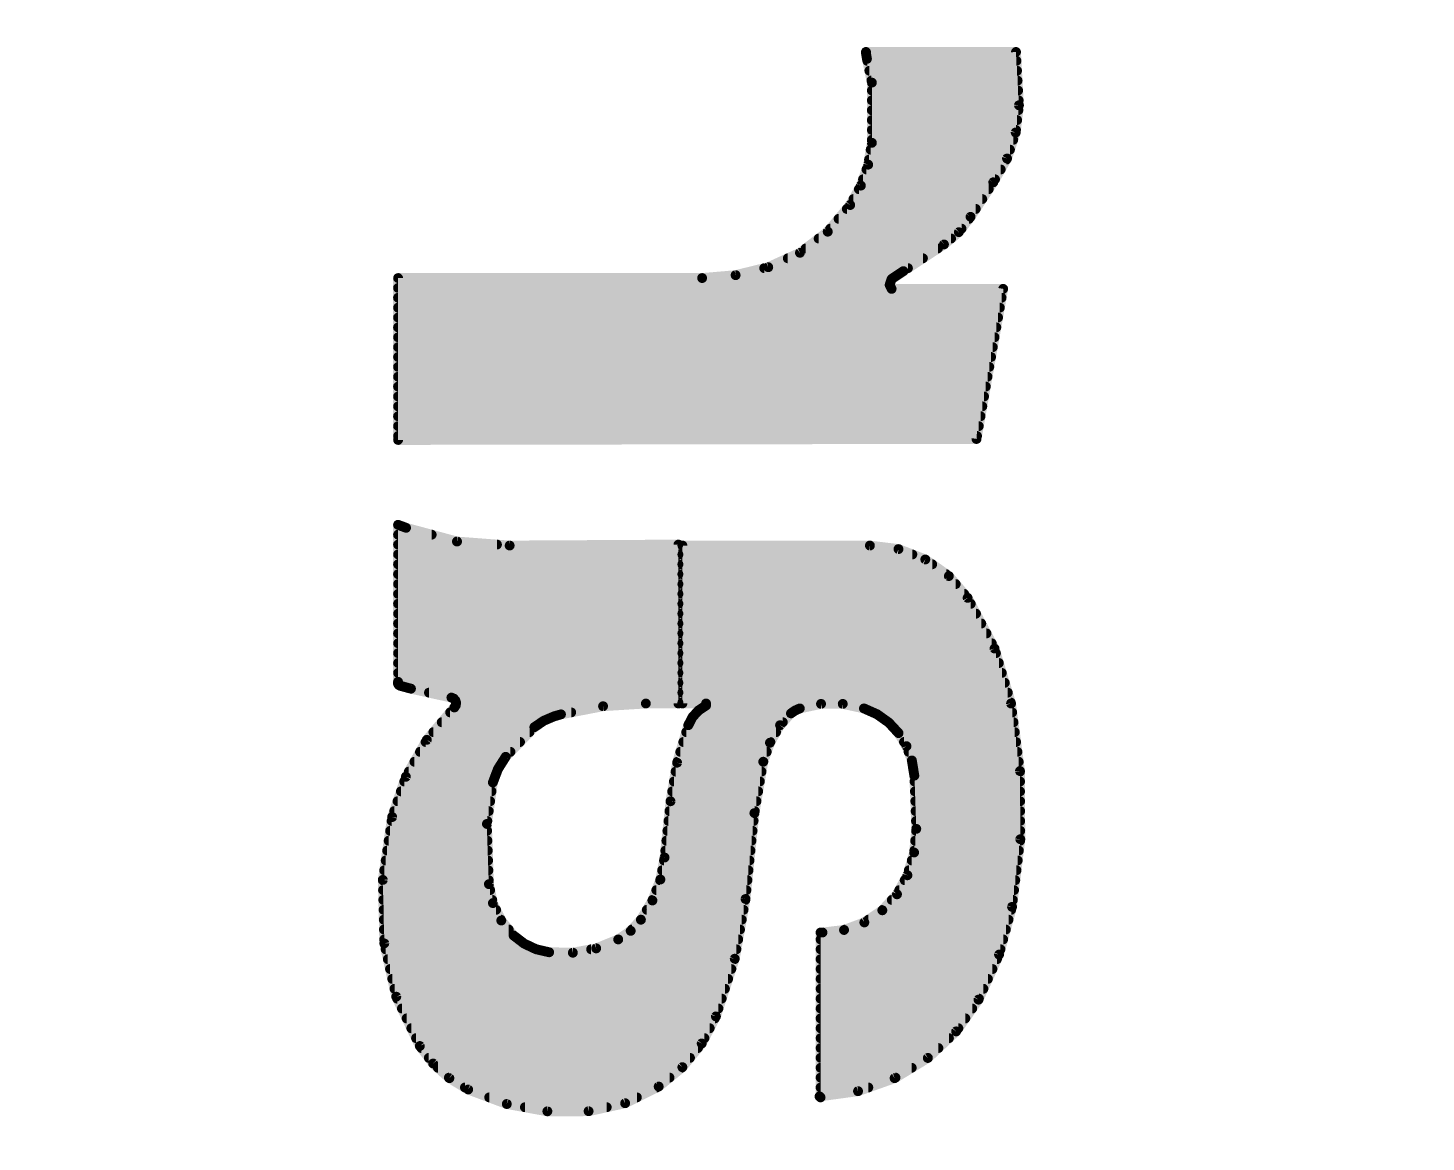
# Model space of a CAD drawing. Extents: x -6.3 to 52.2, y -19.1 to 23.1.
# Drawn here: x 7.496 to 11.093, y 8.648 to 11.515 of the extents above; entities that cross this region are included whole.
import ezdxf

# ---------------------------------------------------------------- set-up
doc = ezdxf.new("R2010")
doc.units = 0
for name, color, linetype in [('21', 41, 'CONTINUOUS'), ('22', 40, 'CONTINUOUS'), ('51', 53, 'CONTINUOUS')]:
    doc.layers.add(name, color=color, linetype=linetype)

msp = doc.modelspace()

# ---------------------------------------------------------------- linework, layer by layer
at = {"layer": '21', "const_width": 0.2032}
msp.add_lwpolyline([(10.932, 19.992, 0.6993), (10.932, -0.888)], format="xyb", dxfattribs=at)
at = {"layer": '22', "const_width": 0.0127}
for points in [[(9.652, 11.4593, 1), (9.652, 11.4466)], [(9.6584, 11.4529, 1), (9.6457, 11.4529)], [(9.6583, 11.4513, 1), (9.6457, 11.4493)], [(9.6457, 11.4503, 1), (9.6584, 11.4503)], [(9.6607, 11.4364, 1), (9.6483, 11.4338)], [(9.6482, 11.4341, 1), (9.6608, 11.4361)], [(9.6556, 11.4363, 1), (9.6556, 11.4237)], [(10.0444, 11.4533, 1), (10.0318, 11.4525)], [(10.0381, 11.4466, 1), (10.0381, 11.4593)], [(10.0394, 11.4237, 1), (10.0394, 11.4363)], [(9.6608, 11.4109, 1), (9.6608, 11.3983)], [(10.0408, 11.3983, 1), (10.0408, 11.4109)], [(9.6661, 11.3856, 1), (9.6661, 11.3729)], [(9.6736, 11.3741, 1), (9.6609, 11.3741)], [(9.661, 11.3728, 1), (9.6734, 11.3754)], [(10.0422, 11.3729, 1), (10.0422, 11.3856)], [(9.6672, 11.3601, 1), (9.6672, 11.3475)], [(9.6672, 11.3347, 1), (9.6672, 11.3221)], [(10.0436, 11.3475, 1), (10.0436, 11.3601)], [(10.045, 11.3221, 1), (10.045, 11.3347)], [(9.6672, 11.3094, 1), (9.6672, 11.2967)], [(10.052, 11.3149, 1), (10.0394, 11.3165)], [(10.0394, 11.3153, 1), (10.052, 11.3161)], [(10.0442, 11.2967, 1), (10.0442, 11.3094)], [(9.6672, 11.284, 1), (9.6672, 11.2713)], [(9.6672, 11.2585, 1), (9.6672, 11.2459)], [(10.0381, 11.2459, 1), (10.0381, 11.2585)], [(10.0411, 11.2713, 1), (10.0411, 11.284)], [(9.6672, 11.2332, 1), (9.6672, 11.2205)], [(9.6609, 11.2192, 1), (9.6736, 11.2192)], [(9.6735, 11.2181, 1), (9.6609, 11.2203)], [(10.031, 11.2464, 1), (10.0436, 11.2449)], [(10.031, 11.2205, 1), (10.031, 11.2332)], [(10.0433, 11.2436, 1), (10.0313, 11.2477)], [(9.6642, 11.2078, 1), (9.6642, 11.1951)], [(10.0205, 11.1755, 1), (10.0095, 11.1819)], [(10.0225, 11.1951, 1), (10.0225, 11.2078)], [(9.6534, 11.157, 1), (9.6534, 11.1443)], [(9.6514, 11.164, 1), (9.6639, 11.1619)], [(9.6637, 11.1609, 1), (9.6517, 11.1651)], [(9.6599, 11.1823, 1), (9.6599, 11.1697)], [(9.9988, 11.1443, 1), (9.9988, 11.157)], [(10.009, 11.1807, 1), (10.021, 11.1767)], [(10.0134, 11.1697, 1), (10.0134, 11.1823)], [(9.6329, 11.1112, 1), (9.6449, 11.107)], [(9.6445, 11.1061, 1), (9.6334, 11.1122)], [(9.6445, 11.1316, 1), (9.6445, 11.1189)], [(9.9742, 11.1208, 1), (9.9852, 11.1144)], [(9.985, 11.1141, 1), (9.9744, 11.1211)], [(9.9841, 11.1189, 1), (9.9841, 11.1316)], [(9.6198, 11.0808, 1), (9.6198, 11.0681)], [(9.6338, 11.1061, 1), (9.6338, 11.0935)], [(9.9513, 11.0681, 1), (9.9513, 11.0808)], [(9.968, 11.0935, 1), (9.968, 11.1061)], [(9.6028, 11.0554, 1), (9.6028, 11.0427)], [(9.6058, 11.0623, 1), (9.617, 11.0561)], [(9.6163, 11.0551, 1), (9.6065, 11.0633)], [(9.9346, 11.0427, 1), (9.9346, 11.0554)], [(9.5601, 11.0046, 1), (9.5601, 10.9919)], [(9.5815, 11.0299, 1), (9.5815, 11.0173)], [(9.8979, 10.9919, 1), (9.8979, 11.0046)], [(9.9159, 11.0322, 1), (9.9265, 11.0252)], [(9.9262, 11.0248, 1), (9.9162, 11.0326)], [(9.9173, 11.0173, 1), (9.9173, 11.0299)], [(9.5303, 10.9792, 1), (9.5303, 10.9665)], [(9.5488, 10.9946, 1), (9.5585, 10.9864)], [(9.5575, 10.9854, 1), (9.5498, 10.9956)], [(9.8711, 10.9665, 1), (9.8711, 10.9792)], [(9.886, 10.9931, 1), (9.896, 10.9854)], [(9.895, 10.9844, 1), (9.887, 10.9941)], [(9.4783, 10.9413, 1), (9.486, 10.9312)], [(9.4848, 10.9305, 1), (9.4796, 10.942)], [(9.4969, 10.9537, 1), (9.4969, 10.9411)], [(9.8372, 10.9411, 1), (9.8372, 10.9537)], [(9.8487, 10.9625, 1), (9.8567, 10.9527)], [(9.8562, 10.9523, 1), (9.8492, 10.9629)], [(9.3902, 10.903, 1), (9.3902, 10.8903)], [(9.3979, 10.9049, 1), (9.4031, 10.8933)], [(9.402, 10.8929, 1), (9.399, 10.9053)], [(9.4509, 10.9284, 1), (9.4509, 10.9157)], [(9.752, 10.8837, 1), (9.745, 10.8943)], [(9.76, 10.8903, 1), (9.76, 10.903)], [(9.7986, 10.9157, 1), (9.7986, 10.9284)], [(8.448, 10.8775, 1), (8.448, 10.8649)], [(8.4543, 10.8712, 1), (8.4417, 10.8712)], [(9.2299, 10.8775, 1), (9.2309, 10.8649)], [(9.2304, 10.8775, 1), (9.2304, 10.8649)], [(9.2304, 10.8649, 1), (9.2304, 10.8775)], [(9.315, 10.8848, 1), (9.318, 10.8725)], [(9.3171, 10.8723, 1), (9.316, 10.885)], [(9.7187, 10.8562, 1), (9.7073, 10.8506)], [(9.7145, 10.874, 1), (9.7215, 10.8634)], [(9.724, 10.8667, 1), (9.712, 10.8707)], [(9.7218, 10.8649, 1), (9.7218, 10.8775)], [(9.745, 10.8943, 1), (9.752, 10.8837)], [(8.448, 10.8268, 1), (8.448, 10.8141)], [(8.448, 10.8521, 1), (8.448, 10.8395)], [(9.707, 10.8554, 1), (9.719, 10.8514)], [(9.718, 10.8497, 1), (9.718, 10.837)], [(9.7123, 10.8405, 1), (9.7237, 10.8461)], [(9.7168, 10.8395, 1), (9.7168, 10.8521)], [(10.0114, 10.8422, 1), (9.9988, 10.8444)], [(10.001, 10.8141, 1), (10.001, 10.8268)], [(10.0051, 10.837, 1), (10.0051, 10.8497)], [(8.448, 10.8013, 1), (8.448, 10.7887)], [(9.9965, 10.7887, 1), (9.9965, 10.8013)], [(8.448, 10.7759, 1), (8.448, 10.7633)], [(9.992, 10.7633, 1), (9.992, 10.7759)], [(8.448, 10.7506, 1), (8.448, 10.7379)], [(8.448, 10.7251, 1), (8.448, 10.7125)], [(9.983, 10.7125, 1), (9.983, 10.7251)], [(9.9875, 10.7379, 1), (9.9875, 10.7506)], [(8.448, 10.6997, 1), (8.448, 10.6871)], [(9.9785, 10.6871, 1), (9.9785, 10.6997)], [(8.448, 10.6744, 1), (8.448, 10.6617)], [(8.448, 10.6489, 1), (8.448, 10.6363)], [(9.9694, 10.6363, 1), (9.9694, 10.6489)], [(9.974, 10.6617, 1), (9.974, 10.6744)], [(8.448, 10.6235, 1), (8.448, 10.6109)], [(9.9649, 10.6109, 1), (9.9649, 10.6235)], [(8.448, 10.5982, 1), (8.448, 10.5855)], [(8.448, 10.5727, 1), (8.448, 10.5601)], [(9.9559, 10.5601, 1), (9.9559, 10.5727)], [(9.9604, 10.5855, 1), (9.9604, 10.5982)], [(8.448, 10.5473, 1), (8.448, 10.5347)], [(9.9514, 10.5347, 1), (9.9514, 10.5473)], [(8.448, 10.522, 1), (8.448, 10.5093)], [(9.9469, 10.5093, 1), (9.9469, 10.522)], [(8.448, 10.4965, 1), (8.448, 10.4839)], [(8.448, 10.4711, 1), (8.448, 10.4585)], [(9.9365, 10.4509, 1), (9.9365, 10.4635)], [(9.9379, 10.4585, 1), (9.9379, 10.4711)], [(9.9424, 10.4839, 1), (9.9424, 10.4965)], [(8.448, 10.4609, 1), (8.448, 10.4483)], [(8.4417, 10.4546, 1), (8.4543, 10.4546)], [(9.9302, 10.4583, 1), (9.9428, 10.4561)], [(8.4502, 10.2422, 1), (8.4458, 10.2302)], [(8.448, 10.2172, 1), (8.448, 10.2045)], [(8.4543, 10.2362, 1), (8.4417, 10.2362)], [(8.4701, 10.2347, 1), (8.4667, 10.2225)], [(8.4662, 10.2226, 1), (8.4706, 10.2346)], [(8.5345, 10.2045, 1), (8.5345, 10.2172)], [(8.448, 10.1918, 1), (8.448, 10.1791)], [(8.6001, 10.1996, 1), (8.5991, 10.1869)], [(8.598, 10.1871, 1), (8.6013, 10.1994)], [(8.7024, 10.1791, 1), (8.7024, 10.1918)], [(8.7351, 10.1892, 1), (8.7351, 10.1766)], [(8.7346, 10.1766, 1), (8.7356, 10.1892)], [(9.1758, 10.1854, 1), (9.1631, 10.1854)], [(9.1694, 10.1791, 1), (9.1694, 10.1917)], [(9.186, 10.1829, 1), (9.1733, 10.1829)], [(9.1796, 10.1892, 1), (9.1796, 10.1766)], [(9.663, 10.1892, 1), (9.6614, 10.1766)], [(9.6622, 10.1766, 1), (9.6622, 10.1892)], [(9.738, 10.1797, 1), (9.7334, 10.1679)], [(9.7349, 10.1675, 1), (9.7365, 10.1801)], [(8.448, 10.141, 1), (8.448, 10.1283)], [(8.448, 10.1663, 1), (8.448, 10.1537)], [(9.1694, 10.1537, 1), (9.1694, 10.1663)], [(9.1694, 10.1283, 1), (9.1694, 10.141)], [(9.1796, 10.141, 1), (9.1796, 10.1283)], [(9.1796, 10.1663, 1), (9.1796, 10.1537)], [(9.7714, 10.1537, 1), (9.7714, 10.1663)], [(9.8085, 10.1523, 1), (9.8011, 10.1419)], [(9.8025, 10.1412, 1), (9.8071, 10.153)], [(9.8225, 10.1283, 1), (9.8225, 10.141)], [(8.448, 10.1156, 1), (8.448, 10.1029)], [(9.1694, 10.1029, 1), (9.1694, 10.1156)], [(9.1796, 10.1156, 1), (9.1796, 10.1029)], [(9.8585, 10.1029, 1), (9.8585, 10.1156)], [(9.8701, 10.1085, 1), (9.8605, 10.1002)], [(9.8616, 10.0992, 1), (9.869, 10.1096)], [(8.448, 10.0901, 1), (8.448, 10.0775)], [(9.1694, 10.0775, 1), (9.1694, 10.0901)], [(9.1796, 10.0901, 1), (9.1796, 10.0775)], [(9.883, 10.0775, 1), (9.883, 10.0901)], [(8.448, 10.0648, 1), (8.448, 10.0521)], [(8.448, 10.0394, 1), (8.448, 10.0267)], [(9.1694, 10.0521, 1), (9.1694, 10.0648)], [(9.1694, 10.0267, 1), (9.1694, 10.0394)], [(9.1796, 10.0648, 1), (9.1796, 10.0521)], [(9.1796, 10.0394, 1), (9.1796, 10.0267)], [(9.9048, 10.0521, 1), (9.9048, 10.0648)], [(9.9192, 10.0512, 1), (9.908, 10.0452)], [(9.9088, 10.0441, 1), (9.9184, 10.0523)], [(9.9217, 10.0267, 1), (9.9217, 10.0394)], [(8.448, 10.0139, 1), (8.448, 10.0013)], [(9.1694, 10.0013, 1), (9.1694, 10.0139)], [(9.1796, 10.0139, 1), (9.1796, 10.0013)], [(9.9352, 10.0013, 1), (9.9352, 10.0139)], [(8.448, 9.9886, 1), (8.448, 9.9759)], [(8.448, 9.9632, 1), (8.448, 9.9505)], [(9.1694, 9.9759, 1), (9.1694, 9.9886)], [(9.1694, 9.9505, 1), (9.1694, 9.9632)], [(9.1796, 9.9886, 1), (9.1796, 9.9759)], [(9.1796, 9.9632, 1), (9.1796, 9.9505)], [(9.9487, 9.9759, 1), (9.9487, 9.9886)], [(9.9622, 9.9505, 1), (9.9622, 9.9632)], [(8.448, 9.9377, 1), (8.448, 9.9251)], [(9.1694, 9.9251, 1), (9.1694, 9.9377)], [(9.1796, 9.9377, 1), (9.1796, 9.9251)], [(9.9757, 9.9251, 1), (9.9757, 9.9377)], [(9.989, 9.9197, 1), (9.9768, 9.916)], [(8.448, 9.9123, 1), (8.448, 9.8997)], [(9.1694, 9.8997, 1), (9.1694, 9.9123)], [(9.1796, 9.9123, 1), (9.1796, 9.8997)], [(9.9773, 9.9149, 1), (9.9885, 9.9209)], [(9.9865, 9.8997, 1), (9.9865, 9.9123)], [(8.448, 9.887, 1), (8.448, 9.8743)], [(8.448, 9.8615, 1), (8.448, 9.8489)], [(9.1694, 9.8743, 1), (9.1694, 9.887)], [(9.1694, 9.8489, 1), (9.1694, 9.8615)], [(9.1796, 9.887, 1), (9.1796, 9.8743)], [(9.1796, 9.8615, 1), (9.1796, 9.8489)], [(9.9941, 9.8743, 1), (9.9941, 9.887)], [(10.0017, 9.8489, 1), (10.0017, 9.8615)], [(8.4413, 9.8287, 1), (8.454, 9.8276)], [(8.4533, 9.831, 1), (8.442, 9.8253)], [(8.4478, 9.8361, 1), (8.4478, 9.8235)], [(8.4543, 9.8318, 1), (8.4417, 9.8328)], [(8.4417, 9.8323, 1), (8.4543, 9.8323)], [(8.4529, 9.8298, 1), (8.4462, 9.819)], [(8.4439, 9.8215, 1), (8.4552, 9.8273)], [(8.4548, 9.8283, 1), (8.4514, 9.8161)], [(8.4498, 9.8168, 1), (8.4564, 9.8276)], [(8.4825, 9.8208, 1), (8.4797, 9.8084)], [(8.4794, 9.8085, 1), (8.4828, 9.8207)], [(9.1694, 9.8235, 1), (9.1694, 9.8361)], [(9.1796, 9.8361, 1), (9.1796, 9.8235)], [(10.0094, 9.8235, 1), (10.0094, 9.8361)], [(8.5275, 9.8108, 1), (8.5275, 9.7981)], [(8.5877, 9.7975, 1), (8.5827, 9.7859)], [(8.5838, 9.7855, 1), (8.5866, 9.7979)], [(8.5959, 9.7934, 1), (8.5864, 9.7849)], [(8.5886, 9.7833, 1), (8.5937, 9.795)], [(8.6015, 9.7861, 1), (8.5894, 9.7825)], [(8.5907, 9.7801, 1), (8.6002, 9.7885)], [(8.597, 9.7853, 1), (8.597, 9.7727)], [(8.6036, 9.7772, 1), (8.591, 9.779)], [(8.5912, 9.7763, 1), (8.6034, 9.7799)], [(9.0856, 9.7828, 1), (9.0856, 9.7702)], [(9.086, 9.7702, 1), (9.0852, 9.7828)], [(9.1694, 9.7981, 1), (9.1694, 9.8108)], [(9.1694, 9.7727, 1), (9.1694, 9.7853)], [(9.1694, 9.7702, 1), (9.1694, 9.7828)], [(9.1796, 9.8108, 1), (9.1796, 9.7981)], [(9.1796, 9.7853, 1), (9.1796, 9.7727)], [(9.1796, 9.7828, 1), (9.1796, 9.7702)], [(9.2469, 9.7765, 1), (9.2342, 9.7765)], [(9.2405, 9.7702, 1), (9.2405, 9.7828)], [(9.5364, 9.7818, 1), (9.5364, 9.7691)], [(9.5377, 9.7693, 1), (9.5351, 9.7817)], [(9.5936, 9.7817, 1), (9.591, 9.7693)], [(9.5923, 9.7691, 1), (9.5923, 9.7818)], [(10.017, 9.7981, 1), (10.017, 9.8108)], [(10.0317, 9.7773, 1), (10.0191, 9.7757)], [(10.0246, 9.7727, 1), (10.0246, 9.7853)], [(8.582, 9.7599, 1), (8.582, 9.7473)], [(8.5875, 9.7698, 1), (8.5981, 9.7628)], [(8.5976, 9.7622, 1), (8.588, 9.7704)], [(8.5901, 9.7726, 1), (8.6026, 9.7708)], [(8.6017, 9.7682, 1), (8.5911, 9.7752)], [(8.8476, 9.7495, 1), (8.8512, 9.7373)], [(8.8519, 9.7376, 1), (8.8469, 9.7492)], [(8.8659, 9.7547, 1), (8.8683, 9.7423)], [(8.8689, 9.7424, 1), (8.8653, 9.7546)], [(8.8935, 9.7473, 1), (8.8935, 9.7599)], [(8.9751, 9.7758, 1), (8.9759, 9.7631)], [(8.9767, 9.7632, 1), (8.9742, 9.7757)], [(9.1631, 9.7765, 1), (9.1758, 9.7765)], [(9.1733, 9.7765, 1), (9.186, 9.7765)], [(9.2008, 9.7455, 1), (9.2102, 9.737)], [(9.2111, 9.7384, 1), (9.1999, 9.7442)], [(9.2166, 9.7599, 1), (9.2166, 9.7473)], [(9.2176, 9.7639, 1), (9.2246, 9.7533)], [(9.2258, 9.7543, 1), (9.2163, 9.7628)], [(9.2342, 9.7714, 1), (9.2469, 9.7714)], [(9.244, 9.7661, 1), (9.237, 9.7767)], [(9.4554, 9.7563, 1), (9.4626, 9.7459)], [(9.4637, 9.7468, 1), (9.4543, 9.7554)], [(9.4626, 9.7473, 1), (9.4626, 9.7599)], [(9.4672, 9.7644, 1), (9.4723, 9.7527)], [(9.4734, 9.7533, 1), (9.4662, 9.7638)], [(9.4805, 9.77, 1), (9.4831, 9.7576)], [(9.4843, 9.758, 1), (9.4793, 9.7696)], [(9.6495, 9.7696, 1), (9.6443, 9.758)], [(9.6456, 9.7576, 1), (9.6482, 9.77)], [(9.6699, 9.7599, 1), (9.6699, 9.7473)], [(9.6843, 9.754, 1), (9.677, 9.7437)], [(9.6781, 9.743, 1), (9.6832, 9.7546)], [(10.0193, 9.7747, 1), (10.0315, 9.7783)], [(10.0284, 9.7473, 1), (10.0284, 9.7599)], [(8.5388, 9.7091, 1), (8.5388, 9.6965)], [(8.5604, 9.7346, 1), (8.5604, 9.7219)], [(8.7863, 9.6965, 1), (8.7863, 9.7091)], [(8.795, 9.7207, 1), (8.8022, 9.7103)], [(8.8032, 9.7111, 1), (8.794, 9.7199)], [(8.8201, 9.7378, 1), (8.8251, 9.7261)], [(8.8172, 9.7219, 1), (8.8172, 9.7346)], [(8.8262, 9.7267, 1), (8.819, 9.7372)], [(9.1895, 9.7091, 1), (9.1895, 9.6965)], [(9.1892, 9.7235, 1), (9.2004, 9.7177)], [(9.2009, 9.7188, 1), (9.1887, 9.7224)], [(9.1987, 9.7346, 1), (9.1987, 9.7219)], [(9.4207, 9.6965, 1), (9.4207, 9.7091)], [(9.4263, 9.7249, 1), (9.4357, 9.7163)], [(9.4365, 9.7174, 1), (9.4255, 9.7238)], [(9.438, 9.7219, 1), (9.438, 9.7346)], [(9.7095, 9.7346, 1), (9.7095, 9.7219)], [(9.7154, 9.7317, 1), (9.706, 9.7231)], [(9.707, 9.7222, 1), (9.7144, 9.7325)], [(9.7335, 9.7091, 1), (9.7335, 9.6965)], [(10.0318, 9.7219, 1), (10.0318, 9.7346)], [(10.0351, 9.6965, 1), (10.0351, 9.7091)], [(8.5188, 9.6837, 1), (8.5188, 9.6711)], [(8.5171, 9.6871, 1), (8.5268, 9.6789)], [(8.5275, 9.6799, 1), (8.5164, 9.6861)], [(8.7618, 9.6711, 1), (8.7618, 9.6837)], [(9.1819, 9.6837, 1), (9.1819, 9.6711)], [(9.3995, 9.6788, 1), (9.4106, 9.6724)], [(9.411, 9.6735, 1), (9.3991, 9.6777)], [(9.4061, 9.6711, 1), (9.4061, 9.6837)], [(9.7412, 9.7036, 1), (9.7304, 9.697)], [(9.7311, 9.696, 1), (9.7405, 9.7046)], [(9.7498, 9.6837, 1), (9.7498, 9.6711)], [(9.7623, 9.6689, 1), (9.7504, 9.6645)], [(10.0385, 9.6711, 1), (10.0385, 9.6837)], [(8.5044, 9.6584, 1), (8.5044, 9.6457)], [(8.7203, 9.6437, 1), (8.7295, 9.6349)], [(8.7303, 9.6359, 1), (8.7195, 9.6427)], [(8.7372, 9.6457, 1), (8.7372, 9.6584)], [(9.1743, 9.6584, 1), (9.1743, 9.6457)], [(9.3967, 9.6457, 1), (9.3967, 9.6584)], [(9.7509, 9.6634, 1), (9.7618, 9.67)], [(9.7618, 9.6584, 1), (9.7618, 9.6457)], [(9.7764, 9.6309, 1), (9.7638, 9.6288)], [(10.0419, 9.6457, 1), (10.0419, 9.6584)], [(8.4755, 9.6075, 1), (8.4755, 9.5949)], [(8.49, 9.6329, 1), (8.49, 9.6203)], [(8.6997, 9.6114, 1), (8.7104, 9.6046)], [(8.711, 9.6057, 1), (8.6991, 9.6102)], [(8.7025, 9.5949, 1), (8.7025, 9.6075)], [(8.7169, 9.6203, 1), (8.7169, 9.6329)], [(9.1621, 9.6075, 1), (9.1621, 9.5949)], [(9.16, 9.626, 1), (9.1721, 9.6224)], [(9.1723, 9.6231, 1), (9.1598, 9.6252)], [(9.1668, 9.6329, 1), (9.1668, 9.6203)], [(9.3818, 9.6287, 1), (9.3938, 9.6245)], [(9.3941, 9.6255, 1), (9.3815, 9.6277)], [(9.3834, 9.5949, 1), (9.3834, 9.6075)], [(9.3878, 9.6203, 1), (9.3878, 9.6329)], [(9.7641, 9.6276, 1), (9.776, 9.6321)], [(9.7706, 9.6329, 1), (9.7706, 9.6203)], [(9.7748, 9.6075, 1), (9.7748, 9.5949)], [(10.0547, 9.6027, 1), (10.042, 9.6026)], [(10.0421, 9.6018, 1), (10.0547, 9.6035)], [(10.0452, 9.6203, 1), (10.0452, 9.6329)], [(10.0484, 9.5949, 1), (10.0484, 9.6075)], [(8.4639, 9.5822, 1), (8.4639, 9.5695)], [(8.4625, 9.5911, 1), (8.4735, 9.5848)], [(8.474, 9.5859, 1), (8.462, 9.59)], [(8.686, 9.5756, 1), (8.6978, 9.571)], [(8.6982, 9.5724, 1), (8.6856, 9.5742)], [(8.6928, 9.5695, 1), (8.6928, 9.5822)], [(9.1578, 9.5822, 1), (9.1578, 9.5695)], [(9.379, 9.5695, 1), (9.379, 9.5822)], [(9.7828, 9.5912, 1), (9.7702, 9.5908)], [(9.7702, 9.59, 1), (9.7828, 9.592)], [(9.7771, 9.5822, 1), (9.7771, 9.5695)], [(10.0485, 9.5695, 1), (10.0485, 9.5822)], [(8.4466, 9.5313, 1), (8.4466, 9.5187)], [(8.4552, 9.5567, 1), (8.4552, 9.5441)], [(8.685, 9.5187, 1), (8.685, 9.5313)], [(8.6886, 9.5441, 1), (8.6886, 9.5567)], [(9.1554, 9.5243, 1), (9.1428, 9.5257)], [(9.1491, 9.5313, 1), (9.1491, 9.5187)], [(9.1534, 9.5567, 1), (9.1534, 9.5441)], [(9.3703, 9.5187, 1), (9.3703, 9.5313)], [(9.3747, 9.5441, 1), (9.3747, 9.5567)], [(9.778, 9.5567, 1), (9.778, 9.5441)], [(9.7789, 9.5313, 1), (9.7789, 9.5187)], [(10.0486, 9.5441, 1), (10.0486, 9.5567)], [(10.0488, 9.5187, 1), (10.0488, 9.5313)], [(8.438, 9.506, 1), (8.438, 9.4933)], [(8.6813, 9.4933, 1), (8.6813, 9.506)], [(9.1464, 9.506, 1), (9.1464, 9.4933)], [(9.1428, 9.5261, 1), (9.1554, 9.5239)], [(9.3587, 9.4956, 1), (9.3713, 9.4934)], [(9.3713, 9.4938, 1), (9.3587, 9.4952)], [(9.3659, 9.4933, 1), (9.3659, 9.506)], [(9.7798, 9.506, 1), (9.7798, 9.4933)], [(10.0489, 9.4933, 1), (10.0489, 9.506)], [(8.4313, 9.4805, 1), (8.4313, 9.4679)], [(8.4268, 9.4864, 1), (8.4388, 9.4824)], [(8.4391, 9.4835, 1), (8.4265, 9.4853)], [(8.6829, 9.4668, 1), (8.6703, 9.4664)], [(8.6703, 9.4675, 1), (8.6829, 9.4657)], [(8.6777, 9.4679, 1), (8.6777, 9.4805)], [(9.1437, 9.4805, 1), (9.1437, 9.4679)], [(9.3629, 9.4679, 1), (9.3629, 9.4805)], [(9.7808, 9.4805, 1), (9.7808, 9.4679)], [(9.7878, 9.4533, 1), (9.7752, 9.4545)], [(10.049, 9.4679, 1), (10.049, 9.4805)], [(8.4237, 9.4298, 1), (8.4237, 9.4171)], [(8.4275, 9.4551, 1), (8.4275, 9.4425)], [(8.6772, 9.4425, 1), (8.6772, 9.4551)], [(8.678, 9.4171, 1), (8.678, 9.4298)], [(9.1384, 9.4298, 1), (9.1384, 9.4171)], [(9.141, 9.4551, 1), (9.141, 9.4425)], [(9.3576, 9.4171, 1), (9.3576, 9.4298)], [(9.3603, 9.4425, 1), (9.3603, 9.4551)], [(9.7787, 9.4298, 1), (9.7787, 9.4171)], [(9.781, 9.4551, 1), (9.781, 9.4425)], [(9.7752, 9.4537, 1), (9.7878, 9.4541)], [(10.0555, 9.4265, 1), (10.0429, 9.428)], [(10.0429, 9.4272, 1), (10.0556, 9.4273)], [(10.0488, 9.4171, 1), (10.0488, 9.4298)], [(10.0491, 9.4425, 1), (10.0491, 9.4551)], [(8.4199, 9.4043, 1), (8.4199, 9.3917)], [(8.6789, 9.3917, 1), (8.6789, 9.4043)], [(9.14, 9.379, 1), (9.1276, 9.3814)], [(9.1357, 9.4043, 1), (9.1357, 9.3917)], [(9.355, 9.3917, 1), (9.355, 9.4043)], [(9.7696, 9.3937, 1), (9.7823, 9.3925)], [(9.782, 9.3913, 1), (9.7699, 9.3949)], [(9.7764, 9.4043, 1), (9.7764, 9.3917)], [(10.0456, 9.3917, 1), (10.0456, 9.4043)], [(8.4123, 9.3536, 1), (8.4123, 9.3409)], [(8.4161, 9.3789, 1), (8.4161, 9.3663)], [(8.6797, 9.3663, 1), (8.6797, 9.3789)], [(8.6805, 9.3409, 1), (8.6805, 9.3536)], [(9.1275, 9.3536, 1), (9.1275, 9.3409)], [(9.1323, 9.3789, 1), (9.1323, 9.3663)], [(9.1275, 9.3809, 1), (9.1401, 9.3795)], [(9.3497, 9.3409, 1), (9.3497, 9.3536)], [(9.3524, 9.3663, 1), (9.3524, 9.3789)], [(9.7624, 9.3536, 1), (9.7624, 9.3409)], [(9.7699, 9.3789, 1), (9.7699, 9.3663)], [(10.0394, 9.3409, 1), (10.0394, 9.3536)], [(10.0425, 9.3663, 1), (10.0425, 9.3789)], [(8.415, 9.3228, 1), (8.4023, 9.3225)], [(8.4024, 9.3236, 1), (8.415, 9.3217)], [(8.4087, 9.3281, 1), (8.4087, 9.3155)], [(8.6879, 9.3129, 1), (8.6755, 9.3103)], [(8.6814, 9.3155, 1), (8.6814, 9.3281)], [(9.1223, 9.3281, 1), (9.1223, 9.3155)], [(9.1167, 9.3248, 1), (9.1292, 9.3224)], [(9.1289, 9.3213, 1), (9.117, 9.3258)], [(9.3471, 9.3155, 1), (9.3471, 9.3281)], [(9.7517, 9.3281, 1), (9.7517, 9.3155)], [(9.7526, 9.3363, 1), (9.7648, 9.3327)], [(9.7643, 9.3314, 1), (9.7531, 9.3376)], [(10.0363, 9.3155, 1), (10.0363, 9.3281)], [(8.4093, 9.3027, 1), (8.4093, 9.2901)], [(8.4099, 9.2774, 1), (8.4099, 9.2647)], [(8.6754, 9.3114, 1), (8.688, 9.3118)], [(8.6849, 9.2901, 1), (8.6849, 9.3027)], [(8.6903, 9.2647, 1), (8.6903, 9.2774)], [(9.103, 9.2774, 1), (9.103, 9.2647)], [(9.1079, 9.2664, 1), (9.097, 9.273)], [(9.1126, 9.3027, 1), (9.1126, 9.2901)], [(9.3483, 9.2724, 1), (9.3359, 9.2746)], [(9.3416, 9.2647, 1), (9.3416, 9.2774)], [(9.3445, 9.2901, 1), (9.3445, 9.3027)], [(9.7185, 9.2774, 1), (9.7185, 9.2647)], [(9.7263, 9.2887, 1), (9.7374, 9.2825)], [(9.7365, 9.2813, 1), (9.7271, 9.2899)], [(9.7378, 9.3027, 1), (9.7378, 9.2901)], [(10.0301, 9.2647, 1), (10.0301, 9.2774)], [(10.0332, 9.2901, 1), (10.0332, 9.3027)], [(8.4105, 9.2519, 1), (8.4105, 9.2393)], [(8.6977, 9.2657, 1), (8.6863, 9.2601)], [(8.6858, 9.2616, 1), (8.6982, 9.2642)], [(8.7003, 9.2393, 1), (8.7003, 9.2519)], [(9.0881, 9.2519, 1), (9.0881, 9.2393)], [(9.0965, 9.272, 1), (9.1084, 9.2674)], [(9.3358, 9.2742, 1), (9.3484, 9.2728)], [(9.3371, 9.2393, 1), (9.3371, 9.2519)], [(9.6895, 9.2487, 1), (9.6989, 9.2401)], [(9.6953, 9.2519, 1), (9.6953, 9.2393)], [(9.6977, 9.2391, 1), (9.6906, 9.2497)], [(10.0216, 9.254, 1), (10.0342, 9.2524)], [(10.034, 9.2515, 1), (10.0218, 9.2549)], [(10.0258, 9.2393, 1), (10.0258, 9.2519)], [(8.4111, 9.2265, 1), (8.4111, 9.2139)], [(8.7185, 9.2221, 1), (8.7087, 9.214)], [(8.7079, 9.2153, 1), (8.7193, 9.2208)], [(8.7125, 9.2139, 1), (8.7125, 9.2265)], [(9.0674, 9.2235, 1), (9.0784, 9.2169)], [(9.0729, 9.2265, 1), (9.0729, 9.2139)], [(9.0776, 9.2159, 1), (9.0682, 9.2245)], [(9.3325, 9.2139, 1), (9.3325, 9.2265)], [(9.6444, 9.2185, 1), (9.6515, 9.2079)], [(9.6501, 9.2073, 1), (9.6457, 9.2192)], [(9.6583, 9.2265, 1), (9.6583, 9.2139)], [(10.0189, 9.2139, 1), (10.0189, 9.2265)], [(8.4117, 9.2012, 1), (8.4117, 9.1885)], [(8.4123, 9.1758, 1), (8.4123, 9.1631)], [(8.7327, 9.1885, 1), (8.7327, 9.2012)], [(8.7491, 9.1846, 1), (8.7413, 9.1746)], [(8.7403, 9.1756, 1), (8.7501, 9.1836)], [(8.7585, 9.1631, 1), (8.7585, 9.1758)], [(9.0145, 9.1758, 1), (9.0145, 9.1631)], [(9.0109, 9.1746, 1), (9.0181, 9.1642)], [(9.0169, 9.1635, 1), (9.0121, 9.1753)], [(9.0419, 9.1957, 1), (9.0513, 9.1872)], [(9.0502, 9.1862, 1), (9.043, 9.1967)], [(9.0497, 9.2012, 1), (9.0497, 9.1885)], [(9.3233, 9.1631, 1), (9.3233, 9.1758)], [(9.3279, 9.1885, 1), (9.3279, 9.2012)], [(9.5352, 9.1936, 1), (9.5352, 9.1809)], [(9.5352, 9.1758, 1), (9.5352, 9.1631)], [(9.5415, 9.1872, 1), (9.5289, 9.1872)], [(9.5395, 9.1935, 1), (9.5409, 9.1809)], [(9.5402, 9.1809, 1), (9.5402, 9.1936)], [(9.5934, 9.1997, 1), (9.5978, 9.1878)], [(9.5984, 9.2012, 1), (9.5984, 9.1885)], [(9.5964, 9.1875, 1), (9.5949, 9.2001)], [(10.0051, 9.1631, 1), (10.0051, 9.1758)], [(10.012, 9.1885, 1), (10.012, 9.2012)], [(8.4187, 9.1606, 1), (8.4063, 9.1578)], [(8.4062, 9.1591, 1), (8.4188, 9.1593)], [(8.4159, 9.1503, 1), (8.4159, 9.1377)], [(8.7751, 9.1645, 1), (8.7696, 9.153)], [(8.7685, 9.1537, 1), (8.7762, 9.1638)], [(8.8048, 9.1503, 1), (8.8019, 9.1379)], [(8.8006, 9.1384, 1), (8.806, 9.1498)], [(8.8038, 9.1377, 1), (8.8038, 9.1503)], [(8.8368, 9.1427, 1), (8.8366, 9.1301)], [(8.8353, 9.1302, 1), (8.8381, 9.1426)], [(8.8966, 9.1415, 1), (8.899, 9.129)], [(8.8977, 9.1289, 1), (8.8979, 9.1416)], [(8.9448, 9.1503, 1), (8.9448, 9.1377)], [(8.9555, 9.1523, 1), (8.9603, 9.1405)], [(8.959, 9.1402, 1), (8.9567, 9.1527)], [(9.3187, 9.1377, 1), (9.3187, 9.1503)], [(9.5352, 9.1503, 1), (9.5352, 9.1377)], [(9.9884, 9.132, 1), (10.0006, 9.1287)], [(10.0003, 9.1277, 1), (9.9887, 9.133)], [(9.9982, 9.1377, 1), (9.9982, 9.1503)], [(8.4216, 9.125, 1), (8.4216, 9.1123)], [(8.4273, 9.0996, 1), (8.4273, 9.0869)], [(9.3056, 9.0869, 1), (9.3056, 9.0996)], [(9.3081, 9.1209, 1), (9.3206, 9.1187)], [(9.3203, 9.1178, 1), (9.3083, 9.1218)], [(9.3139, 9.1123, 1), (9.3139, 9.125)], [(9.5352, 9.125, 1), (9.5352, 9.1123)], [(9.5352, 9.0996, 1), (9.5352, 9.0869)], [(9.9775, 9.0869, 1), (9.9775, 9.0996)], [(9.9891, 9.1123, 1), (9.9891, 9.125)], [(8.433, 9.0741, 1), (8.433, 9.0615)], [(9.2974, 9.0615, 1), (9.2974, 9.0741)], [(9.5352, 9.0741, 1), (9.5352, 9.0615)], [(9.9659, 9.0615, 1), (9.9659, 9.0741)], [(8.4388, 9.0488, 1), (8.4388, 9.0361)], [(8.4491, 9.0247, 1), (8.4376, 9.0193)], [(9.2891, 9.0361, 1), (9.2891, 9.0488)], [(9.5352, 9.0488, 1), (9.5352, 9.0361)], [(9.9543, 9.0361, 1), (9.9543, 9.0488)], [(8.4371, 9.0206, 1), (8.4495, 9.0234)], [(8.4457, 9.0234, 1), (8.4457, 9.0107)], [(8.4578, 8.9979, 1), (8.4578, 8.9853)], [(9.2725, 8.9853, 1), (9.2725, 8.9979)], [(9.2808, 9.0107, 1), (9.2808, 9.0234)], [(9.5352, 9.0234, 1), (9.5352, 9.0107)], [(9.5352, 8.9979, 1), (9.5352, 8.9853)], [(9.9255, 8.9853, 1), (9.9255, 8.9979)], [(9.9358, 9.0171, 1), (9.9474, 9.0119)], [(9.9468, 9.0108, 1), (9.9364, 9.0182)], [(9.9427, 9.0107, 1), (9.9427, 9.0234)], [(8.47, 8.9726, 1), (8.47, 8.9599)], [(9.2599, 8.9733, 1), (9.2719, 8.9693)], [(9.2715, 8.9683, 1), (9.2603, 8.9743)], [(9.2632, 8.9599, 1), (9.2632, 8.9726)], [(9.5352, 8.9726, 1), (9.5352, 8.9599)], [(9.9077, 8.9599, 1), (9.9077, 8.9726)], [(8.4821, 8.9472, 1), (8.4821, 8.9345)], [(8.4942, 8.9217, 1), (8.4942, 8.9091)], [(9.2365, 8.9091, 1), (9.2365, 8.9217)], [(9.2499, 8.9345, 1), (9.2499, 8.9472)], [(9.5352, 8.9472, 1), (9.5352, 8.9345)], [(9.5352, 8.9217, 1), (9.5352, 8.9091)], [(9.8656, 8.9091, 1), (9.8656, 8.9217)], [(9.8789, 8.9364, 1), (9.8893, 8.9291)], [(9.8885, 8.9281, 1), (9.8798, 8.9374)], [(9.8898, 8.9345, 1), (9.8898, 8.9472)], [(8.509, 8.8989, 1), (8.4988, 8.8913)], [(8.4982, 8.8924, 1), (8.5096, 8.8978)], [(8.5078, 8.8963, 1), (8.5078, 8.8837)], [(9.2198, 8.8837, 1), (9.2198, 8.8963)], [(9.2237, 8.9046, 1), (9.2349, 8.8987)], [(9.2342, 8.8976, 1), (9.2244, 8.9057)], [(9.5352, 8.8963, 1), (9.5352, 8.8837)], [(9.8385, 8.8837, 1), (9.8385, 8.8963)], [(8.5271, 8.871, 1), (8.5271, 8.8583)], [(8.5424, 8.8549, 1), (8.5339, 8.8455)], [(8.5331, 8.8464, 1), (8.5432, 8.8541)], [(8.5504, 8.8455, 1), (8.5504, 8.8329)], [(9.1746, 8.8447, 1), (9.1845, 8.8367)], [(9.1836, 8.8358, 1), (9.1755, 8.8456)], [(9.1777, 8.8329, 1), (9.1777, 8.8455)], [(9.1991, 8.8583, 1), (9.1991, 8.871)], [(9.5352, 8.871, 1), (9.5352, 8.8583)], [(9.5352, 8.8455, 1), (9.5352, 8.8329)], [(9.7698, 8.8329, 1), (9.7698, 8.8455)], [(9.8068, 8.869, 1), (9.8155, 8.8598)], [(9.8145, 8.859, 1), (9.8079, 8.8698)], [(9.8114, 8.8583, 1), (9.8114, 8.871)], [(8.5787, 8.8201, 1), (8.5787, 8.8075)], [(8.5834, 8.8179, 1), (8.5768, 8.8071)], [(8.5759, 8.8078, 1), (8.5843, 8.8172)], [(9.1466, 8.8075, 1), (9.1466, 8.8201)], [(9.5352, 8.8201, 1), (9.5352, 8.8075)], [(9.7225, 8.8179, 1), (9.7291, 8.807)], [(9.7279, 8.8065, 1), (9.7237, 8.8184)], [(9.728, 8.8075, 1), (9.728, 8.8201)], [(8.62, 8.7948, 1), (8.62, 8.7821)], [(8.6306, 8.7892, 1), (8.6262, 8.7774)], [(8.6251, 8.7779, 1), (8.6317, 8.7887)], [(9.1146, 8.7958, 1), (9.1226, 8.786)], [(9.1136, 8.7821, 1), (9.1136, 8.7948)], [(9.1214, 8.7852, 1), (9.1158, 8.7966)], [(9.5352, 8.7948, 1), (9.5352, 8.7821)], [(9.6295, 8.785, 1), (9.6338, 8.773)], [(9.6325, 8.7727, 1), (9.6308, 8.7853)], [(9.6581, 8.7821, 1), (9.6581, 8.7948)], [(8.6825, 8.7693, 1), (8.6825, 8.7567)], [(8.7289, 8.7522, 1), (8.7266, 8.7397)], [(8.7255, 8.74, 1), (8.73, 8.7519)], [(8.7743, 8.7439, 1), (8.7743, 8.7313)], [(8.9849, 8.7313, 1), (8.9849, 8.7439)], [(9.0295, 8.7537, 1), (9.0352, 8.7423)], [(9.0337, 8.7418, 1), (9.031, 8.7542)], [(9.0625, 8.7567, 1), (9.0625, 8.7693)], [(9.5317, 8.7718, 1), (9.5335, 8.7592)], [(9.537, 8.7701, 1), (9.5282, 8.7609)], [(9.5289, 8.763, 1), (9.5415, 8.763)], [(9.5308, 8.7584, 1), (9.5396, 8.7676)], [(8.8322, 8.7335, 1), (8.8322, 8.7208)], [(8.8311, 8.7209, 1), (8.8333, 8.7334)], [(8.9369, 8.7336, 1), (8.9397, 8.7212)], [(8.9383, 8.7211, 1), (8.9383, 8.7337)]]:
    msp.add_lwpolyline(points, format="xyb", dxfattribs=at)
at = {"layer": '22', "const_width": 0.0254}
for points in [[(10.0381, 11.4529), (9.652, 11.4529)], [(9.652, 11.4529), (9.652, 11.4503)], [(9.652, 11.4503), (9.6545, 11.4351)], [(9.6545, 11.4351), (9.6672, 11.3741)], [(9.6556, 11.43), (10.0394, 11.43)], [(10.0457, 11.3157), (10.0381, 11.4529)], [(9.6608, 11.4046), (10.0408, 11.4046)], [(9.6661, 11.3792), (10.0422, 11.3792)], [(9.6672, 11.3741), (9.6672, 11.2192)], [(9.6672, 11.3538), (10.0436, 11.3538)], [(9.6672, 11.3284), (10.045, 11.3284)], [(9.6672, 11.303), (10.0442, 11.303)], [(10.0373, 11.2456), (10.0457, 11.3157)], [(9.6672, 11.2776), (10.0411, 11.2776)], [(9.6672, 11.2522), (10.0381, 11.2522)], [(9.6672, 11.2192), (9.6577, 11.163)], [(9.6672, 11.2268), (10.031, 11.2268)], [(10.015, 11.1787), (10.0373, 11.2456)], [(9.6642, 11.2014), (10.0225, 11.2014)], [(9.9797, 11.1176), (10.015, 11.1787)], [(9.6577, 11.163), (9.6389, 11.1091)], [(9.6534, 11.1506), (9.9988, 11.1506)], [(9.6599, 11.176), (10.0134, 11.176)], [(9.6389, 11.1091), (9.6114, 11.0592)], [(9.6445, 11.1252), (9.9841, 11.1252)], [(9.9212, 11.0287), (9.9797, 11.1176)], [(9.6198, 11.0744), (9.9513, 11.0744)], [(9.6338, 11.0998), (9.968, 11.0998)], [(9.6114, 11.0592), (9.5537, 10.9905)], [(9.6028, 11.049), (9.9346, 11.049)], [(9.5601, 10.9982), (9.8979, 10.9982)], [(9.5815, 11.0236), (9.9173, 11.0236)], [(9.891, 10.9892), (9.9212, 11.0287)], [(9.5537, 10.9905), (9.4822, 10.9362)], [(9.5303, 10.9728), (9.8711, 10.9728)], [(9.8527, 10.9576), (9.891, 10.9892)], [(9.4822, 10.9362), (9.4005, 10.8991)], [(9.4969, 10.9474), (9.8372, 10.9474)], [(9.7485, 10.889), (9.8527, 10.9576)], [(9.4005, 10.8991), (9.3165, 10.8786)], [(9.3902, 10.8966), (9.76, 10.8966)], [(9.4509, 10.922), (9.7986, 10.922)], [(9.718, 10.8687), (9.7485, 10.889)], [(9.2304, 10.8712), (8.448, 10.8712)], [(8.448, 10.8712), (8.448, 10.4546)], [(9.3165, 10.8786), (9.2304, 10.8712)], [(9.2304, 10.8712), (9.7218, 10.8712)], [(9.713, 10.8534), (9.718, 10.8687)], [(9.718, 10.8433), (9.713, 10.8534)], [(8.448, 10.8458), (9.7168, 10.8458)], [(8.448, 10.8204), (10.001, 10.8204)], [(10.0051, 10.8433), (9.718, 10.8433)], [(9.9365, 10.4572), (10.0051, 10.8433)], [(8.448, 10.795), (9.9965, 10.795)], [(8.448, 10.7696), (9.992, 10.7696)], [(8.448, 10.7442), (9.9875, 10.7442)], [(8.448, 10.7188), (9.983, 10.7188)], [(8.448, 10.6934), (9.9785, 10.6934)], [(8.448, 10.668), (9.974, 10.668)], [(8.448, 10.6426), (9.9694, 10.6426)], [(8.448, 10.6172), (9.9649, 10.6172)], [(8.448, 10.5918), (9.9604, 10.5918)], [(8.448, 10.5664), (9.9559, 10.5664)], [(8.448, 10.541), (9.9514, 10.541)], [(8.448, 10.5156), (9.9469, 10.5156)], [(8.448, 10.4902), (9.9424, 10.4902)], [(8.448, 10.4648), (9.9379, 10.4648)], [(8.448, 10.4546), (9.9365, 10.4572)], [(8.448, 9.8323), (8.448, 10.2362)], [(8.448, 10.2362), (8.4684, 10.2286)], [(8.448, 10.2108), (8.5345, 10.2108)], [(8.4684, 10.2286), (8.5996, 10.1932)], [(8.448, 10.1854), (8.7024, 10.1854)], [(8.5996, 10.1932), (8.7351, 10.1829)], [(8.7351, 10.1829), (9.1694, 10.1854)], [(9.1694, 10.1854), (9.1694, 9.7765)], [(9.1796, 9.7765), (9.1796, 10.1829)], [(9.1796, 10.1829), (9.6622, 10.1829)], [(9.6622, 10.1829), (9.7357, 10.1738)], [(9.7357, 10.1738), (9.8048, 10.1471)], [(8.448, 10.16), (9.1694, 10.16)], [(8.448, 10.1346), (9.1694, 10.1346)], [(9.1796, 10.16), (9.7714, 10.16)], [(9.1796, 10.1346), (9.8225, 10.1346)], [(9.8048, 10.1471), (9.8653, 10.1044)], [(8.448, 10.1092), (9.1694, 10.1092)], [(9.1796, 10.1092), (9.8585, 10.1092)], [(9.8653, 10.1044), (9.9136, 10.0482)], [(8.448, 10.0838), (9.1694, 10.0838)], [(9.1796, 10.0838), (9.883, 10.0838)], [(8.448, 10.0584), (9.1694, 10.0584)], [(8.448, 10.033), (9.1694, 10.033)], [(9.1796, 10.0584), (9.9048, 10.0584)], [(9.1796, 10.033), (9.9217, 10.033)], [(9.9136, 10.0482), (9.9829, 9.9179)], [(8.448, 10.0076), (9.1694, 10.0076)], [(9.1796, 10.0076), (9.9352, 10.0076)], [(8.448, 9.9822), (9.1694, 9.9822)], [(8.448, 9.9568), (9.1694, 9.9568)], [(9.1796, 9.9822), (9.9487, 9.9822)], [(9.1796, 9.9568), (9.9622, 9.9568)], [(8.448, 9.9314), (9.1694, 9.9314)], [(9.1796, 9.9314), (9.9757, 9.9314)], [(9.9829, 9.9179), (10.0254, 9.7765)], [(8.448, 9.906), (9.1694, 9.906)], [(9.1796, 9.906), (9.9865, 9.906)], [(8.448, 9.8806), (9.1694, 9.8806)], [(8.448, 9.8552), (9.1694, 9.8552)], [(9.1796, 9.8806), (9.9941, 9.8806)], [(9.1796, 9.8552), (10.0017, 9.8552)], [(8.4477, 9.8281), (8.448, 9.8323)], [(8.4495, 9.8244), (8.4477, 9.8281)], [(8.4478, 9.8298), (9.1694, 9.8298)], [(8.4531, 9.8222), (8.4495, 9.8244)], [(8.4811, 9.8146), (8.4531, 9.8222)], [(8.5852, 9.7917), (8.4811, 9.8146)], [(9.1796, 9.8298), (10.0094, 9.8298)], [(8.5275, 9.8044), (9.1694, 9.8044)], [(8.5911, 9.7891), (8.5852, 9.7917)], [(8.5954, 9.7843), (8.5911, 9.7891)], [(8.5973, 9.7781), (8.5954, 9.7843)], [(8.5964, 9.7717), (8.5973, 9.7781)], [(8.597, 9.779), (9.1694, 9.779)], [(9.0856, 9.7765), (8.9755, 9.7695)], [(9.1694, 9.7765), (9.0856, 9.7765)], [(9.1796, 9.8044), (10.017, 9.8044)], [(9.1796, 9.779), (10.0246, 9.779)], [(9.2405, 9.7765), (9.1796, 9.7765)], [(9.2405, 9.7714), (9.2405, 9.7765)], [(9.5364, 9.7755), (9.4818, 9.7638)], [(9.5923, 9.7755), (9.5364, 9.7755)], [(9.6469, 9.7638), (9.5923, 9.7755)], [(10.0254, 9.7765), (10.0484, 9.6026)], [(8.522, 9.683), (8.5928, 9.7663)], [(8.582, 9.7536), (8.8935, 9.7536)], [(8.5928, 9.7663), (8.5964, 9.7717)], [(8.8494, 9.7434), (8.8226, 9.7319)], [(8.8671, 9.7485), (8.8494, 9.7434)], [(8.9755, 9.7695), (8.8671, 9.7485)], [(9.1948, 9.7206), (9.2055, 9.7413)], [(9.2055, 9.7413), (9.2211, 9.7586)], [(9.2166, 9.7536), (9.4626, 9.7536)], [(9.2211, 9.7586), (9.2405, 9.7714)], [(9.459, 9.7511), (9.431, 9.7206)], [(9.4698, 9.7585), (9.459, 9.7511)], [(9.4818, 9.7638), (9.4698, 9.7585)], [(9.6807, 9.7488), (9.6469, 9.7638)], [(9.6699, 9.7536), (10.0284, 9.7536)], [(9.7107, 9.7274), (9.6807, 9.7488)], [(8.5388, 9.7028), (8.7863, 9.7028)], [(8.5604, 9.7282), (8.8172, 9.7282)], [(8.7986, 9.7155), (8.7249, 9.6393)], [(8.8226, 9.7319), (8.7986, 9.7155)], [(9.166, 9.6242), (9.1948, 9.7206)], [(9.1895, 9.7028), (9.4207, 9.7028)], [(9.1987, 9.7282), (9.438, 9.7282)], [(9.431, 9.7206), (9.4051, 9.6756)], [(9.7095, 9.7282), (10.0318, 9.7282)], [(9.7358, 9.7003), (9.7107, 9.7274)], [(9.7335, 9.7028), (10.0351, 9.7028)], [(8.468, 9.5879), (8.522, 9.683)], [(8.5188, 9.6774), (8.7618, 9.6774)], [(9.1819, 9.6774), (9.4061, 9.6774)], [(9.4051, 9.6756), (9.3878, 9.6266)], [(9.7564, 9.6667), (9.7358, 9.7003)], [(9.7498, 9.6774), (10.0385, 9.6774)], [(9.7701, 9.6298), (9.7564, 9.6667)], [(8.5044, 9.652), (8.7372, 9.652)], [(8.7249, 9.6393), (8.7051, 9.608)], [(9.1743, 9.652), (9.3967, 9.652)], [(9.7618, 9.652), (10.0419, 9.652)], [(9.7765, 9.591), (9.7701, 9.6298)], [(8.4755, 9.6012), (8.7025, 9.6012)], [(8.49, 9.6266), (8.7169, 9.6266)], [(8.7051, 9.608), (8.6919, 9.5733)], [(9.1491, 9.525), (9.166, 9.6242)], [(9.1621, 9.6012), (9.3834, 9.6012)], [(9.1668, 9.6266), (9.3878, 9.6266)], [(9.3878, 9.6266), (9.365, 9.4945)], [(9.7706, 9.6266), (10.0452, 9.6266)], [(9.7748, 9.6012), (10.0484, 9.6012)], [(10.0484, 9.6026), (10.0492, 9.4273)], [(8.4328, 9.4844), (8.468, 9.5879)], [(8.4639, 9.5758), (8.6928, 9.5758)], [(8.6919, 9.5733), (8.6766, 9.4666)], [(9.1578, 9.5758), (9.379, 9.5758)], [(9.7815, 9.4539), (9.7765, 9.591)], [(9.7771, 9.5758), (10.0485, 9.5758)], [(8.4466, 9.525), (8.685, 9.525)], [(8.4552, 9.5504), (8.6886, 9.5504)], [(9.1338, 9.3802), (9.1491, 9.525)], [(9.1491, 9.525), (9.3703, 9.525)], [(9.1534, 9.5504), (9.3747, 9.5504)], [(9.778, 9.5504), (10.0486, 9.5504)], [(9.7789, 9.525), (10.0488, 9.525)], [(8.438, 9.4996), (8.6813, 9.4996)], [(9.1464, 9.4996), (9.3659, 9.4996)], [(9.365, 9.4945), (9.3421, 9.2735)], [(9.7798, 9.4996), (10.0489, 9.4996)], [(8.4087, 9.3227), (8.4328, 9.4844)], [(8.4313, 9.4742), (8.6777, 9.4742)], [(8.6766, 9.4666), (8.6817, 9.3116)], [(9.1437, 9.4742), (9.3629, 9.4742)], [(9.776, 9.3931), (9.7815, 9.4539)], [(9.7808, 9.4742), (10.049, 9.4742)], [(8.4237, 9.4234), (8.678, 9.4234)], [(8.4275, 9.4488), (8.6772, 9.4488)], [(9.1384, 9.4234), (9.3576, 9.4234)], [(9.141, 9.4488), (9.3603, 9.4488)], [(9.7787, 9.4234), (10.0488, 9.4234)], [(9.781, 9.4488), (10.0491, 9.4488)], [(10.0492, 9.4273), (10.0279, 9.2532)], [(8.4199, 9.398), (8.6789, 9.398)], [(9.123, 9.3236), (9.1338, 9.3802)], [(9.1357, 9.398), (9.355, 9.398)], [(9.7587, 9.3345), (9.776, 9.3931)], [(9.7764, 9.398), (10.0456, 9.398)], [(8.4123, 9.3472), (8.6805, 9.3472)], [(8.4161, 9.3726), (8.6797, 9.3726)], [(9.1275, 9.3472), (9.3497, 9.3472)], [(9.1323, 9.3726), (9.3524, 9.3726)], [(9.7624, 9.3472), (10.0394, 9.3472)], [(9.7699, 9.3726), (10.0425, 9.3726)], [(8.4125, 9.1592), (8.4087, 9.3227)], [(8.4087, 9.3218), (8.6814, 9.3218)], [(8.6817, 9.3116), (8.692, 9.2629)], [(9.1025, 9.2697), (9.123, 9.3236)], [(9.1223, 9.3218), (9.3471, 9.3218)], [(9.7318, 9.2856), (9.7587, 9.3345)], [(9.7517, 9.3218), (10.0363, 9.3218)], [(8.4093, 9.2964), (8.6849, 9.2964)], [(8.4099, 9.271), (8.6903, 9.271)], [(9.0729, 9.2202), (9.1025, 9.2697)], [(9.103, 9.271), (9.3416, 9.271)], [(9.1126, 9.2964), (9.3445, 9.2964)], [(9.3421, 9.2735), (9.3143, 9.1198)], [(9.6942, 9.2444), (9.7318, 9.2856)], [(9.7185, 9.271), (10.0301, 9.271)], [(9.7378, 9.2964), (10.0332, 9.2964)], [(8.4105, 9.2456), (8.7003, 9.2456)], [(8.692, 9.2629), (8.7136, 9.218)], [(9.0881, 9.2456), (9.3371, 9.2456)], [(9.6479, 9.2132), (9.6942, 9.2444)], [(9.6953, 9.2456), (10.0258, 9.2456)], [(10.0279, 9.2532), (9.9945, 9.1303)], [(8.4111, 9.2202), (8.7125, 9.2202)], [(8.7136, 9.218), (8.7452, 9.1796)], [(9.0466, 9.1914), (9.0729, 9.2202)], [(9.0729, 9.2202), (9.3325, 9.2202)], [(9.5956, 9.1938), (9.6479, 9.2132)], [(9.6583, 9.2202), (10.0189, 9.2202)], [(8.4117, 9.1948), (8.7327, 9.1948)], [(8.4123, 9.1694), (8.7585, 9.1694)], [(8.7452, 9.1796), (8.7724, 9.1587)], [(8.9579, 9.1464), (9.0145, 9.1694)], [(9.0145, 9.1694), (9.0466, 9.1914)], [(9.0145, 9.1694), (9.3233, 9.1694)], [(9.0497, 9.1948), (9.3279, 9.1948)], [(9.5352, 8.763), (9.5352, 9.1872)], [(9.5352, 9.1872), (9.5402, 9.1872)], [(9.5352, 9.1694), (10.0051, 9.1694)], [(9.5402, 9.1872), (9.5956, 9.1938)], [(9.5984, 9.1948), (10.012, 9.1948)], [(8.4433, 9.022), (8.4125, 9.1592)], [(8.4159, 9.144), (8.8038, 9.144)], [(8.7724, 9.1587), (8.8033, 9.1441)], [(8.8033, 9.1441), (8.8367, 9.1364)], [(8.8367, 9.1364), (8.8978, 9.1353)], [(8.8978, 9.1353), (8.9579, 9.1464)], [(8.9448, 9.144), (9.3187, 9.144)], [(9.5352, 9.144), (9.9982, 9.144)], [(9.9945, 9.1303), (9.9416, 9.0145)], [(8.4216, 9.1186), (9.3139, 9.1186)], [(8.4273, 9.0932), (9.3056, 9.0932)], [(9.3143, 9.1198), (9.2659, 8.9713)], [(9.5352, 9.1186), (9.9891, 9.1186)], [(9.5352, 9.0932), (9.9775, 9.0932)], [(8.433, 9.0678), (9.2974, 9.0678)], [(9.5352, 9.0678), (9.9659, 9.0678)], [(8.4388, 9.0424), (9.2891, 9.0424)], [(8.5039, 8.8951), (8.4433, 9.022)], [(9.5352, 9.0424), (9.9543, 9.0424)], [(8.4457, 9.017), (9.2808, 9.017)], [(8.4578, 8.9916), (9.2725, 8.9916)], [(9.5352, 9.017), (9.9427, 9.017)], [(9.5352, 8.9916), (9.9255, 8.9916)], [(9.9416, 9.0145), (9.8841, 8.9327)], [(8.47, 8.9662), (9.2632, 8.9662)], [(9.2659, 8.9713), (9.2293, 8.9016)], [(9.5352, 8.9662), (9.9077, 8.9662)], [(8.4821, 8.9408), (9.2499, 8.9408)], [(8.4942, 8.9154), (9.2365, 8.9154)], [(9.5352, 8.9408), (9.8898, 8.9408)], [(9.5352, 8.9154), (9.8656, 8.9154)], [(9.8841, 8.9327), (9.8112, 8.8644)], [(8.5381, 8.8502), (8.5039, 8.8951)], [(8.5078, 8.89), (9.2198, 8.89)], [(9.2293, 8.9016), (9.1795, 8.8407)], [(9.5352, 8.89), (9.8385, 8.89)], [(8.5271, 8.8646), (9.1991, 8.8646)], [(8.5801, 8.8125), (8.5381, 8.8502)], [(8.5504, 8.8392), (9.1777, 8.8392)], [(9.1795, 8.8407), (9.1186, 8.7909)], [(9.5352, 8.8646), (9.8114, 8.8646)], [(9.5352, 8.8392), (9.7698, 8.8392)], [(9.8112, 8.8644), (9.7258, 8.8124)], [(8.5787, 8.8138), (9.1466, 8.8138)], [(8.6284, 8.7833), (8.5801, 8.8125)], [(9.5352, 8.8138), (9.728, 8.8138)], [(9.7258, 8.8124), (9.6316, 8.779)], [(8.62, 8.7884), (9.1136, 8.7884)], [(8.7277, 8.746), (8.6284, 8.7833)], [(9.1186, 8.7909), (9.0324, 8.748)], [(9.6316, 8.779), (9.5326, 8.7655)], [(9.5352, 8.7884), (9.6581, 8.7884)], [(8.6825, 8.763), (9.0625, 8.763)], [(8.8322, 8.7271), (8.7277, 8.746)], [(8.7743, 8.7376), (8.9849, 8.7376)], [(9.0324, 8.748), (8.9383, 8.7274)], [(9.5326, 8.7655), (9.5352, 8.763)], [(8.9383, 8.7274), (8.8322, 8.7271)]]:
    msp.add_lwpolyline(points, dxfattribs=at)
at = {"layer": '51', "const_width": 0.2032}
msp.add_lwpolyline([(14.632, -0.288, 1), (14.632, 19.712, 1), (14.632, -0.288)], format="xyb", dxfattribs=at)

doc.saveas('drawing.dxf')
